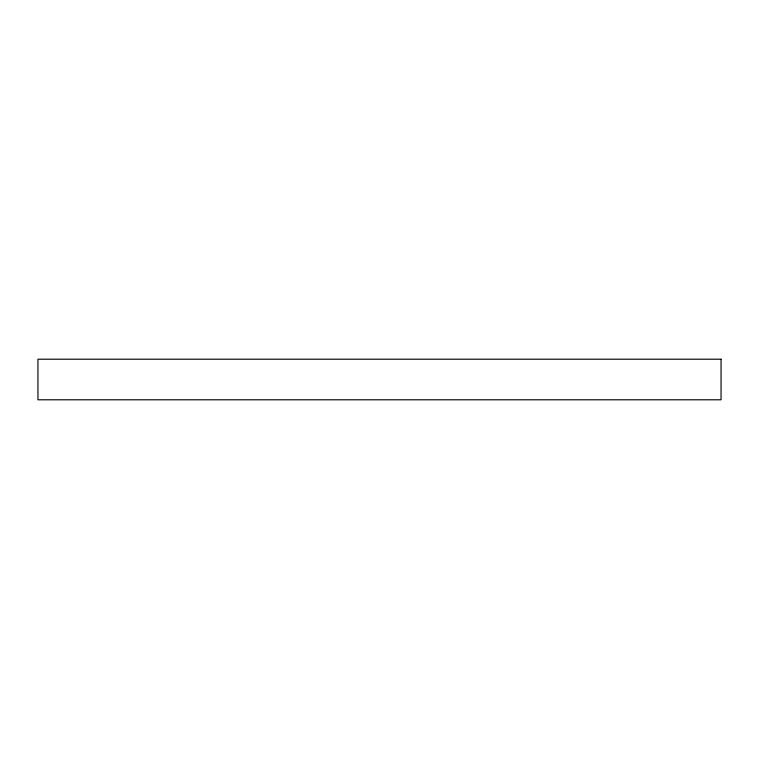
<?xml version="1.0" encoding="UTF-8"?>
<svg xmlns="http://www.w3.org/2000/svg" width="759" height="759" viewBox="0 0 759 759"><rect width="100%" height="100%" fill="white"/><g stroke="black" fill="none" stroke-linecap="round" stroke-linejoin="round"><path stroke-width="1.14" d="M721.05 359.206L37.95 359.206L37.95 399.794L721.05 399.794L721.05 359.206"/></g></svg>
